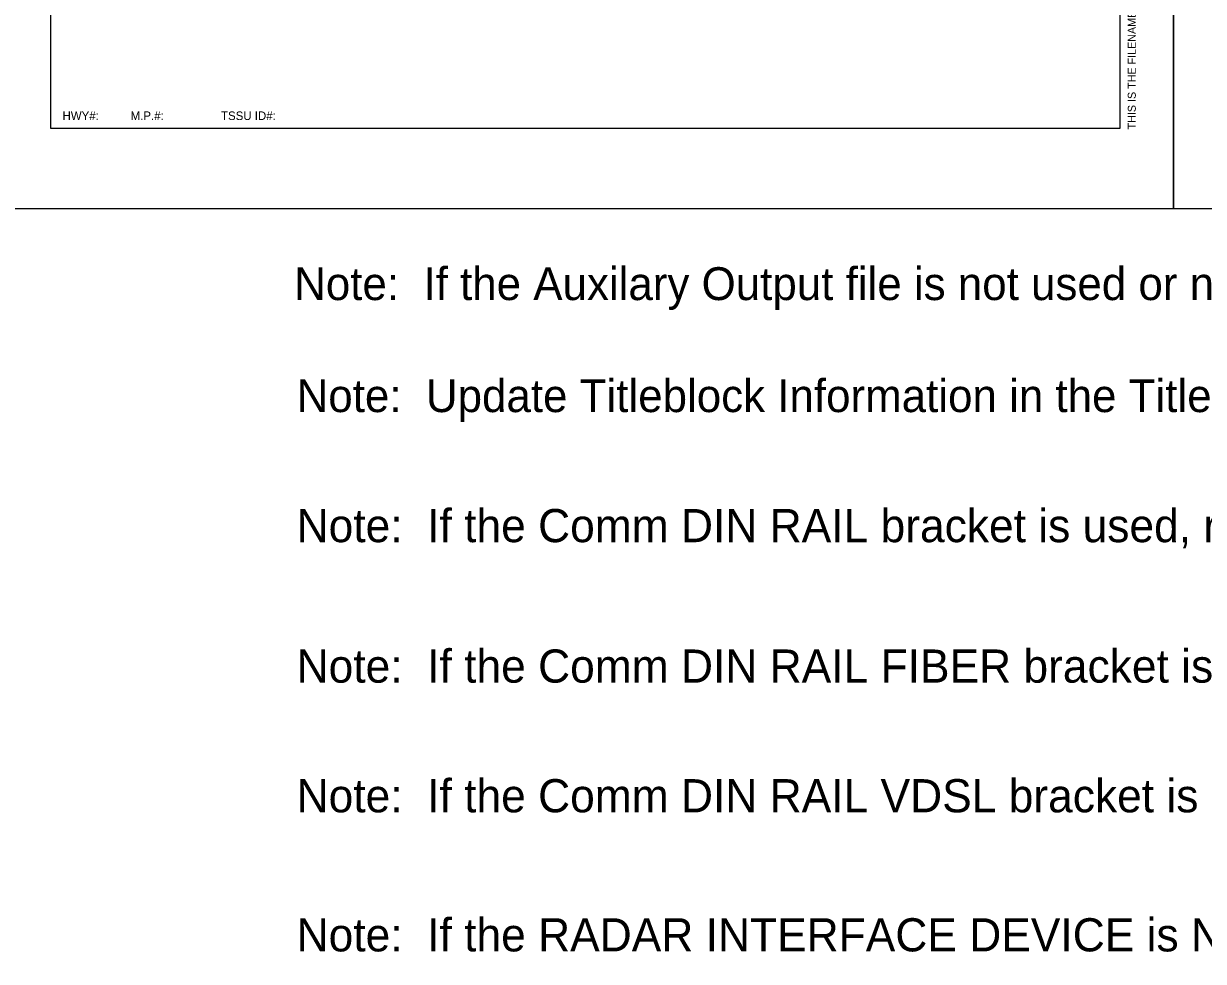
# Model space of a CAD drawing. Extents: x -13 to 6788, y -1113 to 1291.
# Drawn here: x 3312 to 4414, y -1113 to -236 of the extents above; entities that cross this region are included whole.
import ezdxf

# ---------------------------------------------------------------- set-up
doc = ezdxf.new("R2010")
doc.units = 0
for name, color, linetype in [('#plot_border', 7, 'Continuous'), ('#plot_shape', 7, 'Continuous'), ('Level 2', 7, 'Continuous'), ('P_ODOT_PLAN_Border', 7, 'Continuous')]:
    doc.layers.add(name, color=color, linetype=linetype)

msp = doc.modelspace()

# ---------------------------------------------------------------- linework, layer by layer
at = {"layer": '#plot_shape'}
for points in [[(4386.5, -409.1), (4386.5, 1290.9), (3286.5, 1290.9), (3286.5, -409.1)], [(5486.5, -409.1), (5486.5, 1290.9), (4386.5, 1290.9), (4386.5, -409.1)]]:
    msp.add_lwpolyline(points, close=True, dxfattribs=at)
at = {"layer": 'P_ODOT_PLAN_Border'}
msp.add_lwpolyline([(4336.5, -334.1), (4336.5, 1265.9), (3336.5, 1265.9), (3336.5, -334.1)], close=True, dxfattribs=at)

# ---------------------------------------------------------------- texts
at = {"layer": '#plot_border'}
msp.add_text('THIS IS THE FILENAME LOCATION ##############################     DD-MMM-YYYY  HH:MM     USERNAME', height=7.5, rotation=90, dxfattribs=at).set_placement((4351.2, -335.2))
at = {"layer": 'Level 2'}
for s, height, p in [('HWY#:          M.P.#:                  TSSU ID#:', 8.008, (3347.9, -326.4)), ('Note:  If the Auxilary Output file is not used or needed, it can be removed from view by turning off Level 8.', 30.6892, (3564.4, -494.7)), ('Note:  Update Titleblock Information in the Titleblock Model.', 30.689, (3566.7, -599.4)), ('Note:  If the Comm DIN RAIL bracket is used, remove rear view of the ATC by turning off Level 10.', 30.996, (3566.7, -721)), ('Note:  If the Comm DIN RAIL FIBER bracket is needed, it can be added by turning on Level 13.', 30.996, (3566.7, -852.3)), ('Note:  If the Comm DIN RAIL VDSL bracket is needed, it can be added by turning on Level 14.', 30.996, (3566.7, -973.5)), ('Note:  If the RADAR INTERFACE DEVICE is NOT needed, it can be removed by turning off Level 17.', 30.996, (3566.7, -1103.5))]:
    msp.add_text(s, height=height, dxfattribs=at).set_placement(p)

doc.saveas('drawing.dxf')
